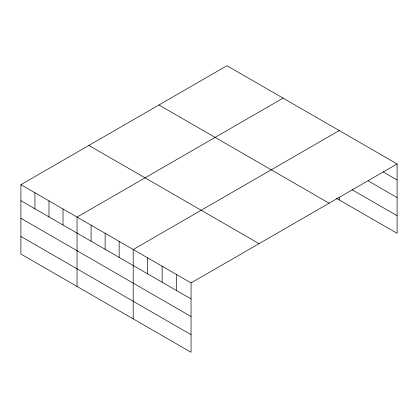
<?xml version="1.0" encoding="UTF-8"?>
<svg xmlns="http://www.w3.org/2000/svg" width="418" height="418" viewBox="0 0 418 418"><rect width="100%" height="100%" fill="white"/><g stroke="black" fill="none" stroke-linecap="round" stroke-linejoin="round"><path stroke-width="0.63" d="M20.9 184.678L191.057 282.918L191.057 352.28L20.9 254.045L20.9 184.678L226.943 65.72L397.1 163.955L397.1 233.322L336.438 198.299M283.096 98.136L77.053 217.094L77.053 286.461M339.249 130.557L133.201 249.515L133.201 318.882M191.057 282.918L397.1 163.955M383.191 171.934L397.1 179.965M368.174 180.874L397.1 197.573M352.04 189.699L397.1 215.714M158.95 104.975L329.107 203.216M88.893 145.422L259.05 243.657M20.9 200.687L191.057 298.922M20.9 218.295L191.057 316.53M20.9 236.436L191.057 334.672M339.249 197.312L339.249 199.924M176.595 274.563L176.595 290.573M162.132 266.214L162.132 282.223M147.664 257.864L147.664 273.874M119.167 241.411L119.167 257.42M105.127 233.307L105.127 249.311M91.087 225.203L91.087 241.207M63.013 208.99L63.013 224.999M48.974 200.886L48.974 216.895M34.94 192.782L34.94 208.791"/></g></svg>
